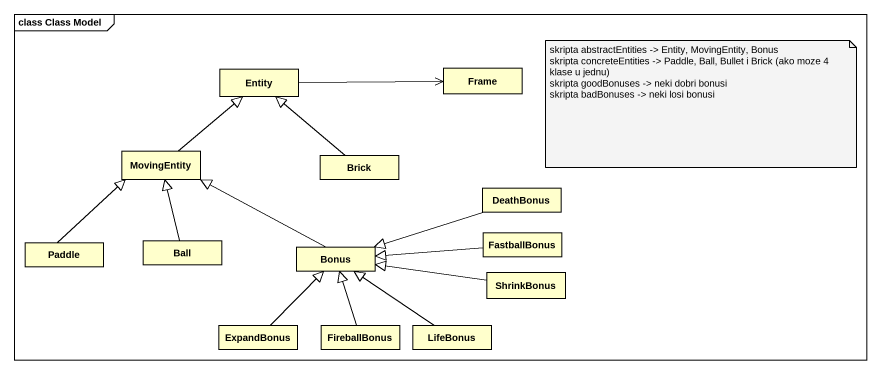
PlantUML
@startuml
mainframe class Class Model
hide circle
hide empty members
class "Entity" as Entity_
class "Frame" as Frame_
class MovingEntity
class Brick
class DeathBonus
class Ball
class FastballBonus
class Paddle
class Bonus
class ShrinkBonus
class ExpandBonus
class FireballBonus
class LifeBonus
Entity_ -right-> Frame_
MovingEntity -up-|> Entity_
Brick -up-|> Entity_
DeathBonus -left-|> Bonus
Ball -up-|> MovingEntity
FastballBonus -left-|> Bonus
Paddle -up-|> MovingEntity
Bonus -left-|> MovingEntity
ShrinkBonus -left-|> Bonus
ExpandBonus -up-|> Bonus
FireballBonus -up-|> Bonus
LifeBonus -up-|> Bonus
note as N1
  skripta abstractEntities -> Entity, MovingEntity, Bonus
  skripta concreteEntities -> Paddle, Ball, Bullet i Brick (ako moze 4 klase u jednu)
  skripta goodBonuses -> neki dobri bonusi
  skripta badBonuses -> neki losi bonusi
end note
@enduml
